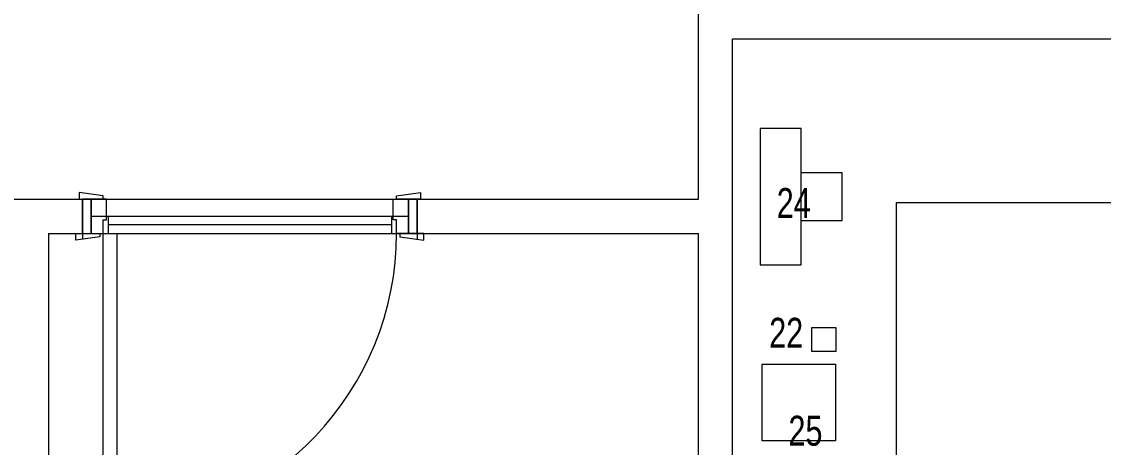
# Model space of a CAD drawing. Header units: millimetres. Extents: x -2143172 to 5255, y -610845 to 279739.
# Drawn here: x -1252235 to -1249064, y -15891 to -14645 of the extents above; entities that cross this region are included whole.
import ezdxf

# ---------------------------------------------------------------- set-up
doc = ezdxf.new("R2010")
doc.units = ezdxf.units.MM
doc.header["$LTSCALE"] = 30
doc.layers.get('0').update_dxf_attribs({"lineweight": 5})
for name, color, linetype, lineweight in [('72_EGR_EQP_TAG', 142, 'Continuous', 5), ('Aluminum', 7, 'Continuous', 5), ('dims.', 152, 'Continuous', 5), ('LOADING', 163, 'Continuous', 5), ('Walls', 32, 'Continuous', 5)]:
    doc.layers.add(name, color=color, linetype=linetype, lineweight=lineweight)
doc.layers.add('Wooden Joinery', color=7, linetype='Continuous', lineweight=5, true_color=0x521300)
doc.styles.add('X3G_ENTITY_257CFD', font='swisscl.ttf', dxfattribs={"height": 200})

# ---------------------------------------------------------------- blocks, each defined once
blk = doc.blocks.new('A$C72370EFE')
at = {"layer": 'Wooden Joinery'}
for p, q in [((-0.01, -0.03), (-0.01, -0.07)), ((0, -0.03), (-0.01, -0.03)), ((0.04, -0.03), (0.05, -0.03)), ((0.05, -0.03), (0.05, -0.07)), ((-0.01, -0.04), (-0.02, -0.04)), ((-0.01, -0.06), (-0.02, -0.06)), ((0.05, -0.04), (0.06, -0.04)), ((0.05, -0.06), (0.06, -0.06)), ((-0.05, -0.07), (-0.05, -0.16)), ((-0.03, -0.07), (-0.03, -0.16)), ((0, -0.07), (-0.01, -0.07)), ((0.04, -0.07), (0.05, -0.07)), ((0.07, -0.07), (0.07, -0.16)), ((0.09, -0.07), (0.09, -0.16)), ((-0.01, -0.17), (-0.02, -0.17)), ((-0.01, -0.19), (-0.02, -0.19)), ((-0.01, -0.17), (-0.01, -0.19)), ((0.05, -0.17), (0.06, -0.17)), ((0.05, -0.17), (0.05, -0.19)), ((0.05, -0.19), (0.06, -0.19))]:
    blk.add_line(p, q, dxfattribs=at)
for centre, radius, start, end in [((-0.02, -0.07), 0.03, 90, 180), ((-0.02, -0.07), 0.01, 90, 180), ((0.06, -0.07), 0.03, 0, 90), ((0.06, -0.07), 0.01, 0, 90), ((-0.02, -0.16), 0.03, 180, 270), ((-0.02, -0.16), 0.01, 180, 270), ((0.06, -0.16), 0.01, 270, 0), ((0.06, -0.16), 0.03, 270, 0)]:
    blk.add_arc(centre, radius, start, end, dxfattribs=at)
blk = doc.blocks.new('A$C5DAD61B4')
at = {"layer": 'Wooden Joinery'}
for points in [[(80, 959.1), (80, 969.1), (10, 979.1), (10, 959.1)], [(940, 959.1), (940, 969.1), (1010, 979.1), (1010, 959.1)], [(70, 859.1), (70, 849.1), (0, 839.1), (0, 859.1)], [(120, 859.1), (120, 0), (80, 0), (80, 859.1)], [(950, 859.1), (950, 849.1), (1020, 839.1), (1020, 859.1)]]:
    blk.add_lwpolyline(points, close=True, dxfattribs=at)
for points in [[(45, 859.1), (45, 959.1), (20, 959.1), (20, 859.1), (45, 859.1)], [(45, 859.1), (80, 859.1), (80, 899.1), (90, 899.1), (90, 959.1), (45, 959.1), (45, 859.1)], [(975, 859.1), (940, 859.1), (940, 899.1), (930, 899.1), (930, 959.1), (975, 959.1), (975, 859.1)], [(975, 859.1), (975, 959.1), (1000, 959.1), (1000, 859.1), (975, 859.1)]]:
    blk.add_lwpolyline(points, dxfattribs=at)
blk.add_arc((80, 859.1), 860, 272.666, 0, dxfattribs=at)
at = {"layer": 'Wooden Joinery', "xscale": 999.9999999998854, "yscale": 999.9999999998854, "zscale": 999.9999999998854, "rotation": 180}
blk.add_blockref('A$C72370EFE', (120, 0), dxfattribs=at)
blk = doc.blocks.new('A$Ccb1957b6')
at = {"layer": 'Aluminum', "color": 5}
for p, q in [((0, 100, 0.1), (980, 100, 0.1)), ((25, 100, 0.1), (25, 0, 0.1)), ((955, 100, 0.1), (955, 0, 0.1)), ((25, 50, 0.1), (955, 50, 0.1)), ((75, 50, 0.1), (75, 0, 0.1)), ((905, 50, 0.1), (905, 0, 0.1)), ((0, 0, 0.1), (980, 0, 0.1)), ((905, 25, 0.1), (75, 25, 0.1))]:
    blk.add_line(p, q, dxfattribs=at)
at = {"layer": 'Walls'}
for p, q in [((0, 100, 0.1), (0, 0, 0.1)), ((980, 100, 0.1), (980, 0, 0.1))]:
    blk.add_line(p, q, dxfattribs=at)
blk = doc.blocks.new('D.110.51.53')
blk.add_lwpolyline([(285914, 4547), (286139, 4547), (286139, 4332), (285914, 4332), (285914, 4547)])
blk = doc.blocks.new('D.111.03.06')
blk.add_lwpolyline([(292372, 3690), (292442, 3690), (292442, 3620), (292372, 3620), (292372, 3690)])
blk = doc.blocks.new('D.122.06.11')
for points in [[(285783, 4268), (285783, 4268), (285783, 4388), (285713, 4388), (285643, 4388), (285643, 4268)], [(285513, 4148), (285913, 4148), (285913, 4268), (285513, 4268), (285513, 4148)]]:
    blk.add_lwpolyline(points)

msp = doc.modelspace()

# ---------------------------------------------------------------- linework, layer by layer
at = {"layer": 'LOADING'}
for q in [(-1249671.3, -17075.6, -0.1), (-1247561.7, -15174.7, -0.1)]:
    msp.add_line((-1249671.3, -15174.7, -0.1), q, dxfattribs=at)
at = {"layer": 'Walls'}
for p, q in [((-1250251.3, -15164.7), (-1250251.3, -11094.7)), ((-1250151.3, -18257.1), (-1250151.3, -14694.7)), ((-1250151.3, -14694.7), (-1248980, -14694.7)), ((-1252486, -15164.7), (-1252056.1, -15164.7)), ((-1252056.1, -15264.7), (-1252056.1, -15164.7)), ((-1251076.1, -15164.7), (-1250251.3, -15164.7)), ((-1251076.1, -15264.7), (-1251076.1, -15164.7)), ((-1252156.1, -15264.7), (-1252056.1, -15264.7)), ((-1252156.1, -15264.7), (-1252156.1, -16414.7)), ((-1252056.1, -15264.7), (-1252056.1, -15281.9)), ((-1251076.1, -15264.7), (-1250251.3, -15264.7)), ((-1251076.1, -15264.7), (-1251076.1, -15281.9)), ((-1250251.3, -16414.7), (-1250251.3, -15264.7))]:
    msp.add_line(p, q, dxfattribs=at)

# ---------------------------------------------------------------- block references
at = {"layer": 'dims.'}
msp.add_blockref('A$Ccb1957b6', (-1252056.1, -15264.7, -0.1), dxfattribs=at)
at = {"layer": 'LOADING', "rotation": 270}
for name, p in [('D.122.06.11', (-1254217.9, 270555.7, -0.1)), ('D.111.03.06', (-1253538.9, 276831.7, -0.1)), ('D.110.51.53', (-1254396.9, 270266.7, -0.1))]:
    msp.add_blockref(name, p, dxfattribs=at)
at = {"layer": 'Wooden Joinery'}
msp.add_blockref('A$C5DAD61B4', (-1252076.1, -16123.8), dxfattribs=at)

# ---------------------------------------------------------------- texts
at = {"layer": '72_EGR_EQP_TAG', "char_height": 87.47, "attachment_point": 2, "style": 'X3G_ENTITY_257CFD'}
for s, insert in [('24', (-1249972, -15132.1, -0.2)), ('22', (-1249994.1, -15512, -0.3)), ('25', (-1249937.6, -15798.8, -0.2))]:
    msp.add_mtext(s, dxfattribs=dict(at, insert=insert))

doc.saveas('drawing.dxf')
